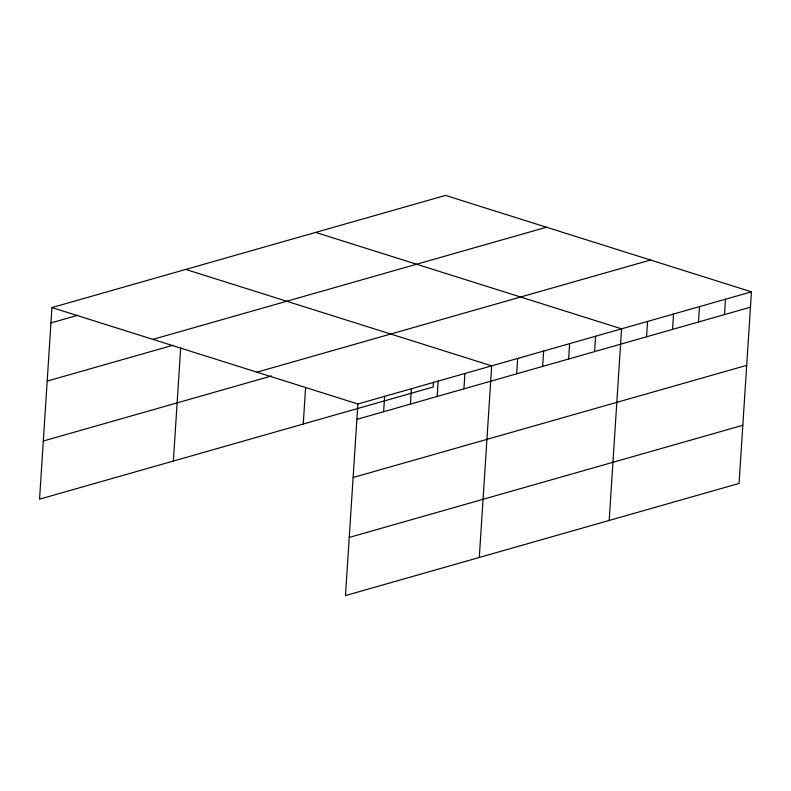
<?xml version="1.0" encoding="UTF-8"?>
<svg xmlns="http://www.w3.org/2000/svg" width="791" height="791" viewBox="0 0 791 791"><rect width="100%" height="100%" fill="white"/><g stroke="black" fill="none" stroke-linecap="round" stroke-linejoin="round"><path stroke-width="1.19" d="M751.45 291.83L357.868 403.983L345.479 595.593L739.061 483.439L751.45 291.83L445.521 195.407L51.939 307.561L39.55 499.17L433.132 387.017L433.448 382.172M173.367 461.034L180.694 347.753M303.25 424.025L305.603 387.679M383.635 411.725L384.634 396.36M410.4 404.092L411.399 388.727M437.166 396.469L438.155 381.104M463.931 388.846L464.92 373.481M479.297 557.457L491.686 365.847L185.756 269.434M516.671 373.817L517.66 358.452M542.646 366.411L543.635 351.046M568.62 359.015L569.619 343.64M594.595 351.609L595.593 336.244M609.179 520.448L621.568 328.838L315.639 232.416M646.554 336.808L647.542 321.443M672.528 329.402L673.517 314.037M698.502 321.996L699.501 306.631M724.477 314.6L725.476 299.235M50.95 322.926L77.706 315.302M152.9 339.379L546.482 227.225M47.183 381.084L172.863 345.281M256.917 372.166L650.499 260.012M43.307 441.012L271.59 375.962M356.879 419.349L750.451 307.195M353.112 477.507L746.694 365.353M349.236 537.435L742.818 425.281M51.939 307.561L357.868 403.983"/></g></svg>
